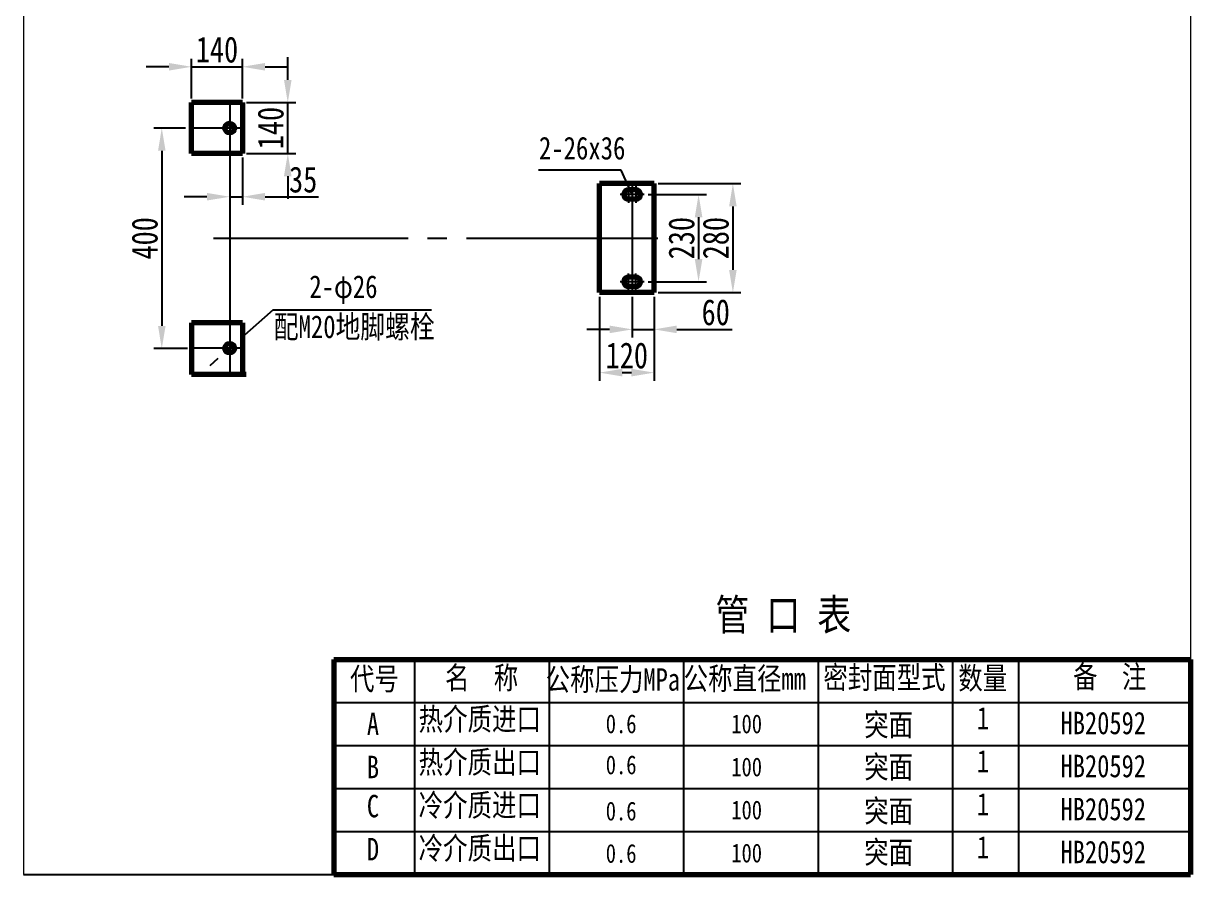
# Model space of a CAD drawing. Header units: millimetres. Extents: x -1351 to 1275, y 768 to 1047.
# Drawn here: x -416.2 to -236.2, y 773.2 to 904.4 of the extents above; entities that cross this region are included whole.
import ezdxf

# ---------------------------------------------------------------- set-up
doc = ezdxf.new("R2010")
doc.units = ezdxf.units.MM
doc.linetypes.add('EB_DASHDOT', pattern=[39, 30, -3, 3, -3])
doc.layers.get('0').update_dxf_attribs({"lineweight": 0})
doc.styles.add('HZTXT', font='TXT.SHX', dxfattribs={"width": 0.8, "bigfont": 'HZTXT.SHX'})
doc.dimstyles.get("Standard").update_dxf_attribs({"dimtxt": 4, "dimasz": 3.5, "dimexe": 1.25, "dimexo": 0.625, "dimtad": 1, "dimdec": 4, "dimdsep": 46, "dimtxsty": 'HZTXT', "dimcen": 0, "dimclrd": 256, "dimclre": 256, "dimclrt": 256, "dimadec": 0, "dimazin": 0, "dimtfac": 1, "dimtdec": 4, "dimtmove": 0, "dimatfit": 3, "dimfxl": 0, "dimtolj": 1, "dimtzin": 0, "dimarcsym": 0})

# ---------------------------------------------------------------- blocks, each defined once
blk = doc.blocks.new('*D73')
at = {"lineweight": -2}
for p, q in [((-375.38, 895.73), (-375.38, 899.23)), ((-381.76, 892.23), (-374.13, 892.23)), ((-375.38, 884.39), (-375.38, 892.23)), ((-381.76, 884.39), (-374.13, 884.39)), ((-375.38, 880.89), (-375.38, 877.39))]:
    blk.add_line(p, q, dxfattribs=at)
for points in [[(-375.97, 895.73), (-374.8, 895.73), (-375.38, 892.23)], [(-375.97, 880.89), (-374.8, 880.89), (-375.38, 884.39)]]:
    blk.add_solid(points)
at = {"layer": 'Defpoints', "color": 0}
for p in [(-382.38, 892.23), (-375.38, 892.23), (-382.38, 884.39)]:
    blk.add_point(p, dxfattribs=at)
at = {"insert": (-378.01, 888.31), "char_height": 4, "attachment_point": 5, "rotation": 90, "style": 'HZTXT'}
blk.add_mtext('\\A1;\\fFangSong_GB2312;140', dxfattribs=at)
blk = doc.blocks.new('*D74')
at = {"lineweight": -2}
for p, q in [((-390.22, 892.85), (-390.22, 899)), ((-382.38, 892.85), (-382.38, 899)), ((-393.72, 897.75), (-397.22, 897.75)), ((-390.22, 897.75), (-382.38, 897.75)), ((-378.88, 897.75), (-375.38, 897.75))]:
    blk.add_line(p, q, dxfattribs=at)
for points in [[(-393.72, 898.34), (-393.72, 897.17), (-390.22, 897.75)], [(-378.88, 898.34), (-378.88, 897.17), (-382.38, 897.75)]]:
    blk.add_solid(points)
at = {"layer": 'Defpoints', "color": 0}
for p in [(-382.38, 897.75), (-390.22, 892.23), (-382.38, 892.23)]:
    blk.add_point(p, dxfattribs=at)
at = {"insert": (-386.3, 900.38), "char_height": 4, "attachment_point": 5, "style": 'HZTXT'}
blk.add_mtext('\\A1;\\fFangSong_GB2312;140', dxfattribs=at)
blk = doc.blocks.new('*D75')
at = {"lineweight": -2}
for p, q in [((-384.34, 883.76), (-384.34, 876.47)), ((-382.38, 883.76), (-382.38, 876.47)), ((-387.84, 877.72), (-391.34, 877.72)), ((-384.34, 877.72), (-382.38, 877.72)), ((-378.88, 877.72), (-370.64, 877.72))]:
    blk.add_line(p, q, dxfattribs=at)
for points in [[(-387.84, 878.31), (-387.84, 877.14), (-384.34, 877.72)], [(-378.88, 878.31), (-378.88, 877.14), (-382.38, 877.72)]]:
    blk.add_solid(points)
at = {"layer": 'Defpoints', "color": 0}
for p in [(-384.34, 884.39), (-382.38, 884.39), (-382.38, 877.72)]:
    blk.add_point(p, dxfattribs=at)
at = {"insert": (-373.01, 880.35), "char_height": 4, "attachment_point": 5, "style": 'HZTXT'}
blk.add_mtext('\\A1;\\fFangSong_GB2312;35', dxfattribs=at)
blk = doc.blocks.new('*D76')
at = {"lineweight": -2}
for p, q in [((-318.28, 879.74), (-305.5, 879.74)), ((-306.75, 876.24), (-306.75, 866.44)), ((-318.28, 862.94), (-305.5, 862.94))]:
    blk.add_line(p, q, dxfattribs=at)
for points in [[(-307.33, 876.24), (-306.16, 876.24), (-306.75, 879.74)], [(-307.33, 866.44), (-306.16, 866.44), (-306.75, 862.94)]]:
    blk.add_solid(points)
at = {"layer": 'Defpoints', "color": 0}
for p in [(-318.9, 879.74), (-318.9, 862.94), (-306.75, 862.94)]:
    blk.add_point(p, dxfattribs=at)
at = {"insert": (-309.37, 871.34), "char_height": 4, "attachment_point": 5, "rotation": 90, "style": 'HZTXT'}
blk.add_mtext('\\A1;\\fFangSong_GB2312;280', dxfattribs=at)
blk = doc.blocks.new('*D77')
at = {"lineweight": -2}
for p, q in [((-319.79, 878.06), (-310.79, 878.06)), ((-312.04, 874.56), (-312.04, 868.12)), ((-319.79, 864.62), (-310.79, 864.62))]:
    blk.add_line(p, q, dxfattribs=at)
for points in [[(-312.62, 874.56), (-311.45, 874.56), (-312.04, 878.06)], [(-312.62, 868.12), (-311.45, 868.12), (-312.04, 864.62)]]:
    blk.add_solid(points)
at = {"layer": 'Defpoints', "color": 0}
for p in [(-320.42, 878.06), (-320.42, 864.62), (-312.04, 864.62)]:
    blk.add_point(p, dxfattribs=at)
at = {"insert": (-314.66, 871.34), "char_height": 4, "attachment_point": 5, "rotation": 90, "style": 'HZTXT'}
blk.add_mtext('\\A1;\\fFangSong_GB2312;230', dxfattribs=at)
blk = doc.blocks.new('*D78')
at = {"lineweight": -2}
for p, q in [((-322.26, 862.32), (-322.26, 856.03)), ((-318.9, 862.32), (-318.9, 856.03)), ((-325.76, 857.28), (-329.26, 857.28)), ((-322.26, 857.28), (-318.9, 857.28)), ((-315.4, 857.28), (-306.87, 857.28))]:
    blk.add_line(p, q, dxfattribs=at)
for points in [[(-325.76, 857.86), (-325.76, 856.69), (-322.26, 857.28)], [(-315.4, 857.86), (-315.4, 856.69), (-318.9, 857.28)]]:
    blk.add_solid(points)
at = {"layer": 'Defpoints', "color": 0}
for p in [(-322.26, 862.94), (-318.9, 862.94), (-318.9, 857.28)]:
    blk.add_point(p, dxfattribs=at)
at = {"insert": (-309.39, 859.9), "char_height": 4, "attachment_point": 5, "style": 'HZTXT'}
blk.add_mtext('\\A1;\\fFangSong_GB2312;60', dxfattribs=at)
blk = doc.blocks.new('*D79')
at = {"lineweight": -2}
for p, q in [((-327.3, 862.32), (-327.3, 849.36)), ((-318.9, 862.32), (-318.9, 849.36)), ((-323.8, 850.61), (-322.4, 850.61))]:
    blk.add_line(p, q, dxfattribs=at)
for points in [[(-323.8, 851.2), (-323.8, 850.03), (-327.3, 850.61)], [(-322.4, 851.2), (-322.4, 850.03), (-318.9, 850.61)]]:
    blk.add_solid(points)
at = {"layer": 'Defpoints', "color": 0}
for p in [(-327.3, 862.94), (-318.9, 862.94), (-318.9, 850.61)]:
    blk.add_point(p, dxfattribs=at)
at = {"insert": (-323.1, 853.24), "char_height": 4, "attachment_point": 5, "style": 'HZTXT'}
blk.add_mtext('\\A1;\\fFangSong_GB2312;120', dxfattribs=at)
blk = doc.blocks.new('*D80')
at = {"lineweight": -2}
for p, q in [((-391.16, 888.31), (-396.06, 888.31)), ((-394.81, 884.81), (-394.81, 857.81)), ((-390.85, 854.31), (-396.06, 854.31))]:
    blk.add_line(p, q, dxfattribs=at)
for points in [[(-395.39, 884.81), (-394.23, 884.81), (-394.81, 888.31)], [(-395.39, 857.81), (-394.23, 857.81), (-394.81, 854.31)]]:
    blk.add_solid(points)
at = {"layer": 'Defpoints', "color": 0}
for p in [(-390.54, 888.31), (-394.81, 854.31), (-390.22, 854.31)]:
    blk.add_point(p, dxfattribs=at)
at = {"insert": (-397.43, 871.31), "char_height": 4, "attachment_point": 5, "rotation": 90, "style": 'HZTXT'}
blk.add_mtext('\\A1;\\fFangSong_GB2312;400', dxfattribs=at)

msp = doc.modelspace()

# ---------------------------------------------------------------- linework, layer by layer
at = {"color": 7}
for p, q in [((-416.15788, 1044.24102), (-416.15788, 773.24102)), ((-236.15788, 1044.24102), (-236.15788, 773.24102))]:
    msp.add_line(p, q, dxfattribs=at)
at = {"linetype": 'Continuous', "lineweight": 70}
for p, q in [((-382.38181, 892.22843), (-390.22181, 892.22843)), ((-390.22181, 884.38843), (-390.22181, 892.22843)), ((-382.38181, 892.22843), (-382.38181, 884.38843)), ((-382.38181, 884.38843), (-390.22181, 884.38843)), ((-327.30409, 862.94043), (-327.30409, 879.74043)), ((-318.90409, 879.74043), (-327.30409, 879.74043)), ((-321.70409, 878.78843), (-322.82409, 878.78843)), ((-318.90409, 862.94043), (-318.90409, 879.74043)), ((-321.70409, 877.33243), (-322.82409, 877.33243)), ((-321.70409, 865.34843), (-322.82409, 865.34843)), ((-318.90409, 862.94043), (-327.30409, 862.94043)), ((-321.70409, 863.89243), (-322.82409, 863.89243)), ((-382.38181, 858.29243), (-390.22181, 858.29243)), ((-390.22181, 858.29243), (-390.22181, 850.33671)), ((-382.38181, 858.29243), (-382.38181, 850.45243)), ((-381.82181, 850.33671), (-390.22181, 850.33671)), ((-368.26468, 806.41862), (-236.15788, 806.41862)), ((-368.26468, 806.41862), (-368.26468, 773.24102)), ((-236.15788, 806.41862), (-236.15788, 773.24102)), ((-368.26468, 773.24102), (-236.15788, 773.24102))]:
    msp.add_line(p, q, dxfattribs=at)
at = {"linetype": 'EB_DASHDOT', "lineweight": 25}
for p, q in [((-384.34181, 892.22843), (-384.34181, 884.38843)), ((-381.93469, 888.30843), (-390.53798, 888.30843)), ((-384.34181, 887.16043), (-384.34181, 855.52043)), ((-322.82409, 879.34843), (-322.82409, 876.77243)), ((-322.26409, 879.74043), (-322.26409, 862.94043)), ((-321.70409, 879.34843), (-321.70409, 876.77243)), ((-320.41609, 878.06043), (-324.11209, 878.06043)), ((-386.84044, 871.34043), (-318.30857, 871.34043)), ((-322.82409, 863.33243), (-322.82409, 865.90843)), ((-321.70409, 863.33243), (-321.70409, 865.90843)), ((-320.41609, 864.62043), (-324.11209, 864.62043)), ((-384.34181, 858.29243), (-384.34181, 850.45243)), ((-381.94565, 854.37243), (-390.53798, 854.37243))]:
    msp.add_line(p, q, dxfattribs=at)
at = {"linetype": 'Continuous', "lineweight": 25}
for p, q in [((-323.96928, 881.82694), (-336.74043, 881.82694)), ((-322.26409, 878.06043), (-323.96928, 881.82694)), ((-377.6483, 860.30139), (-382.53926, 855.96909)), ((-377.6483, 860.30139), (-353.19889, 860.30139)), ((-384.88676, 853.88973), (-383.79685, 854.85514)), ((-386.14435, 852.77578), (-387.40194, 851.66184)), ((-355.82308, 806.41862), (-355.82308, 773.24102)), ((-335.08708, 806.41862), (-335.08708, 773.24102)), ((-314.35108, 806.41862), (-314.35108, 773.24102)), ((-293.61508, 806.41862), (-293.61508, 773.24102)), ((-272.87908, 806.41862), (-272.87908, 773.24102)), ((-262.68372, 806.44679), (-262.68372, 773.26919)), ((-368.26468, 799.7831), (-236.15788, 799.7831)), ((-368.26468, 793.14758), (-236.15788, 793.14758)), ((-368.26468, 786.51206), (-236.15788, 786.51206)), ((-368.26468, 779.87654), (-236.15788, 779.87654)), ((-416.15788, 773.24102), (-236.15788, 773.24102))]:
    msp.add_line(p, q, dxfattribs=at)
at = {"linetype": 'Continuous', "lineweight": 70}
for centre in [(-384.34181, 888.30843), (-384.34181, 854.37243)]:
    msp.add_circle(centre, 0.728, dxfattribs=at)
for centre, start, end in [((-322.82409, 878.06043), 90, 270), ((-321.70409, 878.06043), 270, 90), ((-322.82409, 864.62043), 90, 270), ((-321.70409, 864.62043), 270, 90)]:
    msp.add_arc(centre, 0.728, start, end, dxfattribs=at)
for p in [(-384.88676, 853.88973), (-383.79685, 854.85514)]:
    msp.add_point(p, dxfattribs=at)

# ---------------------------------------------------------------- texts
at = {"linetype": 'Continuous', "lineweight": 25, "attachment_point": 1, "style": 'HZTXT'}
for s, insert, char_height in [('\\fFangSong_GB2312|b0|i0|p34;2-26x36', (-336.65287, 886.96878), 3.5), ('\\fFangSong_GB2312|b0|i0|p34;2-φ26', (-372.05556, 865.62033), 3.5), ('\\fFangSong_GB2312|b0|i0|p34;配M20地脚螺栓', (-377.54263, 859.44557), 3.5), ('\\fFangSong_GB2312|b0|i0|p34; 管 口 表', (-312.05713, 815.69091), 4.8), ('\\fFangSong_GB2312|b0|i0|p34;代号', (-365.78892, 805.15605), 3.456), ('\\fFangSong_GB2312|b0|i0|p34;名  称', (-351.14432, 805.30852), 3.456), ('\\fFangSong_GB2312|b0|i0|p34;公称压力MPa', (-335.62017, 805.0503), 3.456), ('\\fFangSong_GB2312|b0|i0|p34;公称直径mm', (-314.3375, 805.19535), 3.456), ('\\fFangSong_GB2312|b0|i0|p34;密封面型式', (-292.80129, 805.3647), 3.456), ('\\fFangSong_GB2312|b0|i0|p34;数量', (-271.98486, 805.26532), 3.456), ('{\\fFangSong_GB2312|b0|i0|c134|p34; 备  注}', (-256.17165, 805.46079), 3.456), ('\\fFangSong_GB2312|b0|i0|p34;热介质进口', (-355.20879, 798.94723), 3.456), ('\\fFangSong_GB2312|b0|i0|p34;A', (-363.18491, 798.19389), 3.456), ('{\\fFangSong_GB2312|b0|i0|c134|p34;0.6}', (-326.34548, 797.94418), 2.903), ('\\fFangSong_GB2312|b0|i0|p34;100', (-306.98991, 797.93511), 2.903), ('\\fFangSong_GB2312|b0|i0|p34;100', (-306.98991, 797.93511), 2.903), ('\\fFangSong_GB2312|b0|i0|p34;100', (-306.98991, 797.93511), 2.903), ('\\fFangSong_GB2312|b0|i0|p34;突面', (-286.50263, 798.06487), 3.456), ('\\fFangSong_GB2312|b0|i0|p34;1', (-269.12116, 799.09904), 3.456), ('{\\fSimSun|b0|i0|c134|p2; HB20592}', (-258.09172, 798.34282), 3.456), ('\\fFangSong_GB2312|b0|i0|p34;热介质出口', (-355.20879, 792.31171), 3.456), ('\\fFangSong_GB2312|b0|i0|p34;突面', (-286.50263, 791.56789), 3.456), ('\\fFangSong_GB2312|b0|i0|p34;1', (-269.12116, 792.46352), 3.456), ('\\fFangSong_GB2312|b0|i0|p34;B', (-363.18491, 791.55837), 3.456), ('{\\fFangSong_GB2312|b0|i0|c134|p34;0.6}', (-326.34548, 791.61517), 2.903), ('\\fFangSong_GB2312|b0|i0|p34;100', (-306.98991, 791.29959), 2.903), ('{\\fSimSun|b0|i0|c134|p2; HB20592}', (-258.09172, 791.7073), 3.456), ('\\fFangSong_GB2312|b0|i0|p34;C', (-363.18491, 785.53575), 3.456), ('\\fFangSong_GB2312|b0|i0|p34;冷介质进口', (-355.20879, 785.67619), 3.456), ('\\fFangSong_GB2312|b0|i0|p34;突面', (-286.50263, 784.78215), 3.456), ('\\fFangSong_GB2312|b0|i0|p34;1', (-269.12116, 785.828), 3.456), ('{\\fSimSun|b0|i0|c134|p2; HB20592}', (-258.09172, 785.07178), 3.456), ('{\\fFangSong_GB2312|b0|i0|c134|p34;0.6}', (-326.34548, 784.49505), 2.903), ('\\fFangSong_GB2312|b0|i0|p34;100', (-306.98991, 784.66407), 2.903), ('\\fFangSong_GB2312|b0|i0|p34;冷介质出口', (-355.20879, 779.04067), 3.456), ('\\fFangSong_GB2312|b0|i0|p34;D', (-363.18491, 778.90023), 3.456), ('{\\fFangSong_GB2312|b0|i0|c134|p34;0.6}', (-326.34548, 777.96826), 2.903), ('\\fFangSong_GB2312|b0|i0|p34;100', (-306.98991, 778.02855), 2.903), ('\\fFangSong_GB2312|b0|i0|p34;突面', (-286.50263, 778.42954), 3.456), ('\\fFangSong_GB2312|b0|i0|p34;1', (-269.12116, 779.19248), 3.456), ('{\\fSimSun|b0|i0|c134|p2; HB20592}', (-258.09172, 778.46443), 3.456)]:
    msp.add_mtext(s, dxfattribs=dict(at, insert=insert, char_height=char_height))

# ---------------------------------------------------------------- dimensions: what is measured, and where the dimension line sits
for base, p1, p2, text, picture, middle in [((-382.38181, 897.75248), (-390.22181, 892.22843), (-382.38181, 892.22843), '\\fFangSong_GB2312;140', '*D74', (-386.30181, 900.37748)), ((-382.38181, 877.72325), (-384.34181, 884.38843), (-382.38181, 884.38843), '\\fFangSong_GB2312;35', '*D75', (-373.00978, 880.34825)), ((-318.90409, 857.27695), (-322.26409, 862.94043), (-318.90409, 862.94043), '\\fFangSong_GB2312;60', '*D78', (-309.38503, 859.90195)), ((-318.90409, 850.61265), (-327.30409, 862.94043), (-318.90409, 862.94043), '\\fFangSong_GB2312;120', '*D79', (-323.10409, 853.23765))]:
    dim = msp.add_linear_dim(base=base, p1=p1, p2=p2, text=text, dimstyle='Standard')
    dim.commit()
    dim.dimension.update_dxf_attribs({"geometry": picture, "text_midpoint": middle})
for base, p1, p2, text, picture, middle in [((-375.38181, 892.22843), (-382.38181, 884.38843), (-382.38181, 892.22843), '\\fFangSong_GB2312;140', '*D73', (-378.00681, 888.30843)), ((-394.80993, 854.31457), (-390.53798, 888.30843), (-390.22181, 854.31457), '\\fFangSong_GB2312;400', '*D80', (-397.43493, 871.3115)), ((-306.74829, 862.94043), (-318.90409, 879.74043), (-318.90409, 862.94043), '\\fFangSong_GB2312;280', '*D76', (-309.37329, 871.34043)), ((-312.03768, 864.62043), (-320.41609, 878.06043), (-320.41609, 864.62043), '\\fFangSong_GB2312;230', '*D77', (-314.66268, 871.34043))]:
    dim = msp.add_linear_dim(base=base, p1=p1, p2=p2, angle=90, text=text, dimstyle='Standard')
    dim.commit()
    dim.dimension.update_dxf_attribs({"geometry": picture, "text_midpoint": middle})

doc.saveas('drawing.dxf')
